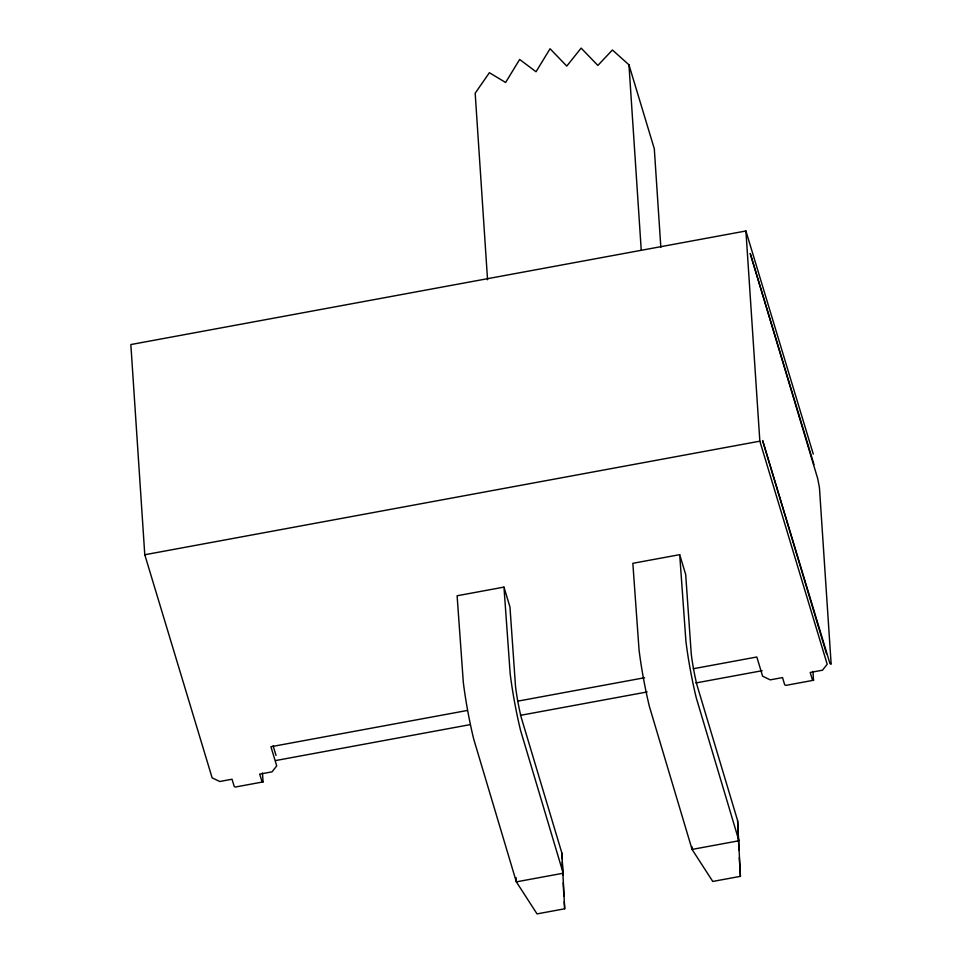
<?xml version="1.0" encoding="UTF-8"?>
<svg xmlns="http://www.w3.org/2000/svg" width="962" height="962" viewBox="0 0 962 962"><rect width="100%" height="100%" fill="white"/><g stroke="black" fill="none" stroke-linecap="round" stroke-linejoin="round"><path stroke-width="1.44" d="M813.263 454.064L745.911 230.976L130.844 344.552L144.781 554.749L212.133 777.849L219.733 781.505L232.034 779.232L234.211 786.435L235.377 787.024L263.059 781.914L262.47 773.015M144.781 554.749L759.848 441.173L745.911 230.976M503.968 587.109L457.106 595.767L463.323 682.455A63.252 7.203 79.5 0 0 473.665 738.936L516.341 881.865L537.036 913.9L564.682 908.789L561.868 853.041L521.115 717.063A34.103 3.884 79.5 0 1 515.536 686.603L509.956 606.962L503.968 587.109L510.185 673.797A63.252 7.203 79.5 0 0 520.526 730.278L563.203 873.219L516.341 881.865L516.053 877.548M679.701 554.665L632.84 563.311L639.057 649.999A63.252 7.203 79.5 0 0 649.398 706.481L692.075 849.422L712.77 881.445L740.415 876.346L737.601 820.586L696.849 684.607A34.103 3.884 79.5 0 1 691.269 654.148L685.69 574.506L679.701 554.665L685.918 641.341A63.252 7.203 79.5 0 0 696.26 697.835L738.936 840.764L692.075 849.422L691.882 846.536M467.352 710.461L270.923 746.728L276.719 765.92L272.018 771.849L259.716 774.121L261.892 781.324L263.059 781.914M517.568 701.19L644.576 677.729M693.313 668.734L756.829 656.998L762.613 676.19L770.213 679.857L782.515 677.585L784.691 684.776L785.858 685.377L813.539 680.266L812.95 671.356M275.745 760.533L470.31 724.602M520.418 715.343L647.186 691.943M695.827 682.96L762.157 670.706M813.539 680.266L812.373 679.665L810.196 672.474L822.498 670.201L827.2 664.273L759.848 441.173M660.834 247.27L654.304 148.761L628.956 64.803L612.409 49.988L597.859 65.44L581.144 48.1L566.774 66.077L550.06 48.737L536.026 71.753L519.648 59.464L505.603 82.479L489.393 72.703L475.18 93.206L487.554 279.774M813.96 464.574L750.228 253.475L817.724 478.667L819.444 487.674L831.156 664.249L829.99 663.648L762.625 440.56L826.502 653.763M273.124 745.815L276.022 755.41M740.415 876.346L739.297 857.695M628.956 64.803L641.221 249.892M564.213 901.731L564.682 908.789M737.601 820.586L738.143 832.455M738.347 836.916L738.96 850.276M561.868 853.041L562.133 858.97M562.277 861.94L562.89 875.3M563.227 882.719L563.84 896.079"/></g></svg>
